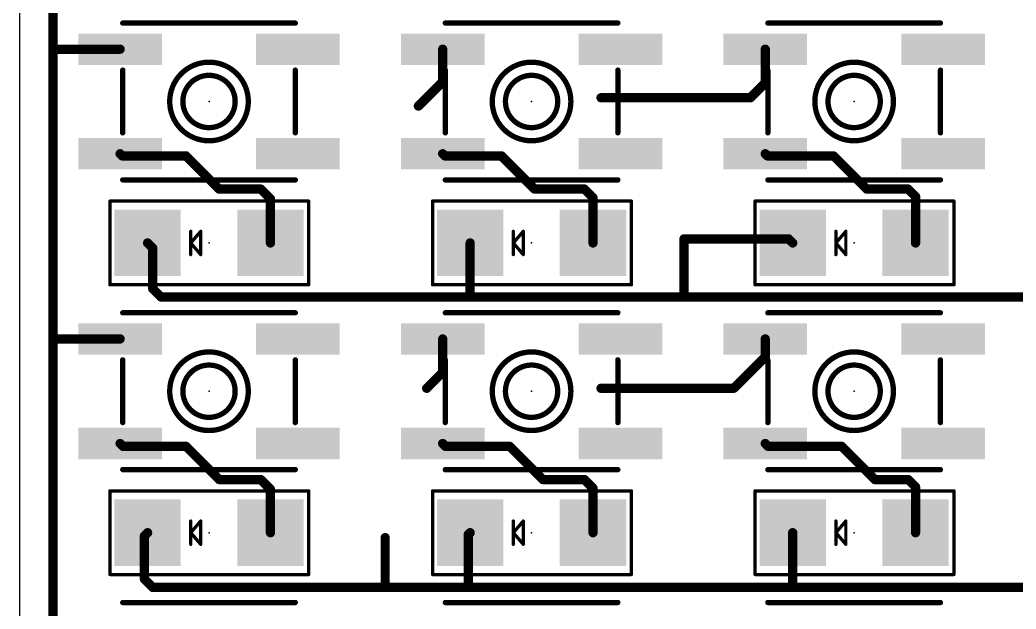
# Model space of a CAD drawing. Extents: x -38 to 38, y -89 to 89.
# Drawn here: x -38.1 to 0, y -66.23 to -43.69 of the extents above; entities that cross this region are included whole.
import ezdxf

# ---------------------------------------------------------------- set-up
doc = ezdxf.new("R2010")
doc.units = 0
for name, color, linetype in [('1', 22, 'CONTINUOUS'), ('20', 7, 'CONTINUOUS'), ('21', 253, 'CONTINUOUS'), ('23', 7, 'CONTINUOUS')]:
    doc.layers.add(name, color=color, linetype=linetype)

# ---------------------------------------------------------------- blocks, each defined once
blk = doc.blocks.new('RECT')
blk.add_solid([(-0.5, -0.5), (0.5, -0.5), (-0.5, 0.5), (0.5, 0.5)])

msp = doc.modelspace()

# ---------------------------------------------------------------- linework, layer by layer
at = {"layer": '1', "const_width": 0.3556}
for points in [[(-36.83, -44.7675), (-36.83, -33.655)], [(-36.83, -55.88), (-36.83, -44.7675)], [(-36.7832, -44.8143), (-36.83, -44.7675)], [(-34.2679, -44.8143), (-36.7832, -44.8143)], [(-21.9308, -44.8143), (-21.9308, -46.0608)], [(-9.5936, -44.8143), (-9.5936, -46.1061)], [(-21.9308, -46.0608), (-22.86, -46.99)], [(-9.5936, -46.1061), (-10.16, -46.6725)], [(-15.875, -46.6725), (-10.16, -46.6725)], [(-34.1872, -48.895), (-34.2679, -48.8143)], [(-31.75, -48.895), (-34.1872, -48.895)], [(-30.48, -50.165), (-31.75, -48.895)], [(-21.8501, -48.895), (-21.9308, -48.8143)], [(-19.685, -48.895), (-21.8501, -48.895)], [(-18.415, -50.165), (-19.685, -48.895)], [(-9.5129, -48.895), (-9.5936, -48.8143)], [(-6.985, -48.895), (-9.5129, -48.895)], [(-5.715, -50.165), (-6.985, -48.895)], [(-28.8925, -50.165), (-30.48, -50.165)], [(-28.5184, -50.5391), (-28.8925, -50.165)], [(-16.51, -50.165), (-18.415, -50.165)], [(-16.1813, -50.4937), (-16.51, -50.165)], [(-4.1275, -50.165), (-5.715, -50.165)], [(-3.8441, -50.4484), (-4.1275, -50.165)], [(-3.8441, -52.2263), (-3.8441, -50.4484)], [(-28.5184, -52.2263), (-28.5184, -50.5391)], [(-16.1813, -52.2263), (-16.1813, -50.4937)], [(-33.02, -52.4237), (-33.2174, -52.2263)], [(-20.8803, -52.2263), (-20.8803, -54.2178)], [(-12.7, -52.07), (-8.6994, -52.07)], [(-12.7, -52.07), (-12.7, -54.2925)], [(-8.6994, -52.07), (-8.5431, -52.2263)], [(-33.02, -53.975), (-33.02, -52.4237)], [(-32.7025, -54.2925), (-33.02, -53.975)], [(-20.8803, -54.2178), (-20.955, -54.2925)], [(-20.955, -54.2925), (-32.7025, -54.2925)], [(-12.7, -54.2925), (-20.955, -54.2925)], [(3.81, -54.2925), (-12.7, -54.2925)], [(-36.83, -66.9925), (-36.83, -55.88)], [(-36.8121, -55.8979), (-36.83, -55.88)], [(-34.2679, -55.8979), (-36.8121, -55.8979)], [(-21.9308, -55.8979), (-21.9308, -57.1733)], [(-9.5936, -55.8979), (-9.5936, -56.5836)], [(-9.5936, -56.5836), (-10.795, -57.785)], [(-21.9308, -57.1733), (-22.5425, -57.785)], [(-15.875, -57.785), (-10.795, -57.785)], [(-34.1584, -60.0075), (-34.2679, -59.8979)], [(-21.8212, -60.0075), (-21.9308, -59.8979)], [(-9.4841, -60.0075), (-9.5936, -59.8979)], [(-31.75, -60.0075), (-34.1584, -60.0075)], [(-30.48, -61.2775), (-31.75, -60.0075)], [(-19.3675, -60.0075), (-21.8212, -60.0075)], [(-18.0975, -61.2775), (-19.3675, -60.0075)], [(-6.6675, -60.0075), (-9.4841, -60.0075)], [(-5.3975, -61.2775), (-6.6675, -60.0075)], [(-28.8925, -61.2775), (-30.48, -61.2775)], [(-28.5184, -61.6516), (-28.8925, -61.2775)], [(-16.51, -61.2775), (-18.0975, -61.2775)], [(-16.1813, -61.6062), (-16.51, -61.2775)], [(-4.1275, -61.2775), (-5.3975, -61.2775)], [(-3.8441, -61.5609), (-4.1275, -61.2775)], [(-28.5184, -63.3099), (-28.5184, -61.6516)], [(-16.1813, -63.3099), (-16.1813, -61.6062)], [(-3.8441, -63.3099), (-3.8441, -61.5609)], [(-33.3375, -63.43), (-33.2174, -63.3099)], [(-20.955, -63.3847), (-20.8803, -63.3099)], [(-20.955, -63.3847), (-20.955, -65.405)], [(-8.5431, -63.3099), (-8.5431, -65.3756)], [(-33.3375, -65.0875), (-33.3375, -63.43)], [(-24.13, -63.5), (-24.13, -65.405)], [(-33.02, -65.405), (-33.3375, -65.0875)], [(-24.13, -65.405), (-33.02, -65.405)], [(-20.955, -65.405), (-24.13, -65.405)], [(-8.5725, -65.405), (-20.955, -65.405)], [(-8.5431, -65.3756), (-8.5725, -65.405)], [(3.81, -65.405), (-8.5725, -65.405)]]:
    msp.add_lwpolyline(points, dxfattribs=at)
at = {"layer": '1', "const_width": 0.1778}
for points in [[(-36.7671, -44.7046, 1), (-36.8929, -44.8304)], [(-36.7411, -44.7675, 1), (-36.9189, -44.7675)], [(-36.9189, -44.7675, 1), (-36.7411, -44.7675)], [(-36.7832, -44.7254, 1), (-36.7832, -44.9032)], [(-36.8461, -44.8772, 1), (-36.7203, -44.7514)], [(-34.2679, -44.9032, 1), (-34.2679, -44.7254)], [(-21.8419, -44.8143, 1), (-22.0197, -44.8143)], [(-9.5047, -44.8143, 1), (-9.6825, -44.8143)], [(-22.0197, -46.0608, 1), (-21.8419, -46.0608)], [(-21.8679, -46.1236, 1), (-21.9936, -45.9979)], [(-9.6825, -46.1061, 1), (-9.5047, -46.1061)], [(-9.5308, -46.169, 1), (-9.6565, -46.0433)], [(-22.9229, -46.9271, 1), (-22.7971, -47.0529)], [(-15.875, -46.5836, 1), (-15.875, -46.7614)], [(-10.2229, -46.6096, 1), (-10.0971, -46.7354)], [(-10.16, -46.7614, 1), (-10.16, -46.5836)], [(-34.2051, -48.7514, 1), (-34.3308, -48.8772)], [(-34.1872, -48.8061, 1), (-34.1872, -48.9839)], [(-34.2501, -48.9579, 1), (-34.1244, -48.8321)], [(-31.6871, -48.8321, 1), (-31.8129, -48.9579)], [(-31.75, -48.9839, 1), (-31.75, -48.8061)], [(-21.8679, -48.7514, 1), (-21.9936, -48.8772)], [(-21.8501, -48.8061, 1), (-21.8501, -48.9839)], [(-21.9129, -48.9579, 1), (-21.7872, -48.8321)], [(-19.6221, -48.8321, 1), (-19.7479, -48.9579)], [(-19.685, -48.9839, 1), (-19.685, -48.8061)], [(-9.5308, -48.7514, 1), (-9.6565, -48.8772)], [(-9.5129, -48.8061, 1), (-9.5129, -48.9839)], [(-9.5758, -48.9579, 1), (-9.4501, -48.8321)], [(-6.9221, -48.8321, 1), (-7.0479, -48.9579)], [(-6.985, -48.9839, 1), (-6.985, -48.8061)], [(-30.48, -50.0761, 1), (-30.48, -50.2539)], [(-30.5429, -50.2279, 1), (-30.4171, -50.1021)], [(-28.8296, -50.1021, 1), (-28.9554, -50.2279)], [(-28.8925, -50.2539, 1), (-28.8925, -50.0761)], [(-18.415, -50.0761, 1), (-18.415, -50.2539)], [(-18.4779, -50.2279, 1), (-18.3521, -50.1021)], [(-16.4471, -50.1021, 1), (-16.5729, -50.2279)], [(-16.51, -50.2539, 1), (-16.51, -50.0761)], [(-5.715, -50.0761, 1), (-5.715, -50.2539)], [(-5.7779, -50.2279, 1), (-5.6521, -50.1021)], [(-4.0646, -50.1021, 1), (-4.1904, -50.2279)], [(-4.1275, -50.2539, 1), (-4.1275, -50.0761)], [(-3.7552, -50.4484, 1), (-3.933, -50.4484)], [(-28.4295, -50.5391, 1), (-28.6073, -50.5391)], [(-28.5813, -50.6019, 1), (-28.4556, -50.4762)], [(-16.0924, -50.4937, 1), (-16.2702, -50.4937)], [(-16.2441, -50.5566, 1), (-16.1184, -50.4309)], [(-3.907, -50.5112, 1), (-3.7813, -50.3855)], [(-33.1546, -52.1634, 1), (-33.2803, -52.2892)], [(-28.6073, -52.2263, 1), (-28.4295, -52.2263)], [(-20.7914, -52.2263, 1), (-20.9692, -52.2263)], [(-16.2702, -52.2263, 1), (-16.0924, -52.2263)], [(-12.7, -51.9811, 1), (-12.7, -52.1589)], [(-12.6111, -52.07, 1), (-12.7889, -52.07)], [(-8.6366, -52.0071, 1), (-8.7623, -52.1329)], [(-8.6994, -52.1589, 1), (-8.6994, -51.9811)], [(-8.606, -52.2892, 1), (-8.4803, -52.1634)], [(-3.933, -52.2263, 1), (-3.7552, -52.2263)], [(-32.9311, -52.4237, 1), (-33.1089, -52.4237)], [(-33.0829, -52.4866, 1), (-32.9571, -52.3609)], [(-32.9571, -53.9121, 1), (-33.0829, -54.0379)], [(-33.1089, -53.975, 1), (-32.9311, -53.975)], [(-20.8174, -54.2806, 1), (-20.9431, -54.1549)], [(-32.7025, -54.2036, 1), (-32.7025, -54.3814)], [(-32.7654, -54.3554, 1), (-32.6396, -54.2296)], [(-21.0179, -54.2296, 1), (-20.8921, -54.3554)], [(-20.955, -54.2036, 1), (-20.955, -54.3814)], [(-20.9692, -54.2178, 1), (-20.7914, -54.2178)], [(-20.955, -54.3814, 1), (-20.955, -54.2036)], [(-12.7, -54.2036, 1), (-12.7, -54.3814)], [(-12.7889, -54.2925, 1), (-12.6111, -54.2925)], [(-12.7, -54.3814, 1), (-12.7, -54.2036)], [(-36.7671, -55.8171, 1), (-36.8929, -55.9429)], [(-36.7411, -55.88, 1), (-36.9189, -55.88)], [(-36.9189, -55.88, 1), (-36.7411, -55.88)], [(-36.8121, -55.809, 1), (-36.8121, -55.9868)], [(-36.8749, -55.9608, 1), (-36.7492, -55.8351)], [(-34.2679, -55.9868, 1), (-34.2679, -55.809)], [(-21.8419, -55.8979, 1), (-22.0197, -55.8979)], [(-9.5047, -55.8979, 1), (-9.6825, -55.8979)], [(-9.6825, -56.5836, 1), (-9.5047, -56.5836)], [(-9.5308, -56.6465, 1), (-9.6565, -56.5208)], [(-22.0197, -57.1733, 1), (-21.8419, -57.1733)], [(-21.8679, -57.2361, 1), (-21.9936, -57.1104)], [(-22.6054, -57.7221, 1), (-22.4796, -57.8479)], [(-15.875, -57.6961, 1), (-15.875, -57.8739)], [(-10.8579, -57.7221, 1), (-10.7321, -57.8479)], [(-10.795, -57.8739, 1), (-10.795, -57.6961)], [(-34.2051, -59.8351, 1), (-34.3308, -59.9608)], [(-21.8679, -59.8351, 1), (-21.9936, -59.9608)], [(-9.5308, -59.8351, 1), (-9.6565, -59.9608)], [(-34.1584, -59.9186, 1), (-34.1584, -60.0964)], [(-34.2212, -60.0704, 1), (-34.0955, -59.9446)], [(-31.6871, -59.9446, 1), (-31.8129, -60.0704)], [(-31.75, -60.0964, 1), (-31.75, -59.9186)], [(-21.8212, -59.9186, 1), (-21.8212, -60.0964)], [(-21.8841, -60.0704, 1), (-21.7584, -59.9446)], [(-19.3046, -59.9446, 1), (-19.4304, -60.0704)], [(-19.3675, -60.0964, 1), (-19.3675, -59.9186)], [(-9.4841, -59.9186, 1), (-9.4841, -60.0964)], [(-9.5469, -60.0704, 1), (-9.4212, -59.9446)], [(-6.6046, -59.9446, 1), (-6.7304, -60.0704)], [(-6.6675, -60.0964, 1), (-6.6675, -59.9186)], [(-30.48, -61.1886, 1), (-30.48, -61.3664)], [(-30.5429, -61.3404, 1), (-30.4171, -61.2146)], [(-28.8296, -61.2146, 1), (-28.9554, -61.3404)], [(-28.8925, -61.3664, 1), (-28.8925, -61.1886)], [(-18.0975, -61.1886, 1), (-18.0975, -61.3664)], [(-18.1604, -61.3404, 1), (-18.0346, -61.2146)], [(-16.4471, -61.2146, 1), (-16.5729, -61.3404)], [(-16.51, -61.3664, 1), (-16.51, -61.1886)], [(-5.3975, -61.1886, 1), (-5.3975, -61.3664)], [(-5.4604, -61.3404, 1), (-5.3346, -61.2146)], [(-4.0646, -61.2146, 1), (-4.1904, -61.3404)], [(-4.1275, -61.3664, 1), (-4.1275, -61.1886)], [(-28.4295, -61.6516, 1), (-28.6073, -61.6516)], [(-28.5813, -61.7144, 1), (-28.4556, -61.5887)], [(-16.0924, -61.6062, 1), (-16.2702, -61.6062)], [(-16.2441, -61.6691, 1), (-16.1184, -61.5434)], [(-3.7552, -61.5609, 1), (-3.933, -61.5609)], [(-3.907, -61.6237, 1), (-3.7813, -61.498)], [(-33.1546, -63.3728, 1), (-33.2803, -63.2471)], [(-28.6073, -63.3099, 1), (-28.4295, -63.3099)], [(-20.8661, -63.3847, 1), (-21.0439, -63.3847)], [(-21.0179, -63.3218, 1), (-20.8921, -63.4475)], [(-20.8174, -63.3728, 1), (-20.9431, -63.2471)], [(-16.2702, -63.3099, 1), (-16.0924, -63.3099)], [(-8.4542, -63.3099, 1), (-8.632, -63.3099)], [(-3.933, -63.3099, 1), (-3.7552, -63.3099)], [(-33.2486, -63.43, 1), (-33.4264, -63.43)], [(-33.4004, -63.3672, 1), (-33.2746, -63.4929)], [(-24.0411, -63.5, 1), (-24.2189, -63.5)], [(-33.2746, -65.0246, 1), (-33.4004, -65.1504)], [(-33.4264, -65.0875, 1), (-33.2486, -65.0875)], [(-33.02, -65.3161, 1), (-33.02, -65.4939)], [(-33.0829, -65.4679, 1), (-32.9571, -65.3421)], [(-24.13, -65.3161, 1), (-24.13, -65.4939)], [(-24.2189, -65.405, 1), (-24.0411, -65.405)], [(-24.13, -65.4939, 1), (-24.13, -65.3161)], [(-20.955, -65.3161, 1), (-20.955, -65.4939)], [(-21.0439, -65.405, 1), (-20.8661, -65.405)], [(-20.955, -65.4939, 1), (-20.955, -65.3161)], [(-8.6354, -65.3421, 1), (-8.5096, -65.4679)], [(-8.5725, -65.3161, 1), (-8.5725, -65.4939)], [(-8.632, -65.3756, 1), (-8.4542, -65.3756)], [(-8.4803, -65.4385, 1), (-8.606, -65.3128)], [(-8.5725, -65.4939, 1), (-8.5725, -65.3161)]]:
    msp.add_lwpolyline(points, format="xyb", dxfattribs=at)
at = {"layer": '20'}
msp.add_line((-38.1, -88.9), (-38.1, 88.9), dxfattribs=at)
at = {"layer": '21'}
for points, const_width in [([(-34.1679, -43.8143), (-27.5679, -43.8143)], 0.2032), ([(-21.8308, -43.8143), (-15.2308, -43.8143)], 0.2032), ([(-9.4936, -43.8143), (-2.8936, -43.8143)], 0.2032), ([(-34.1679, -48.0143), (-34.1679, -45.6143)], 0.2032), ([(-27.5679, -45.6143), (-27.5679, -48.0143)], 0.2032), ([(-21.8308, -48.0143), (-21.8308, -45.6143)], 0.2032), ([(-15.2308, -45.6143), (-15.2308, -48.0143)], 0.2032), ([(-9.4936, -48.0143), (-9.4936, -45.6143)], 0.2032), ([(-2.8936, -45.6143), (-2.8936, -48.0143)], 0.2032), ([(-27.5679, -49.8143), (-34.1679, -49.8143)], 0.2032), ([(-15.2308, -49.8143), (-21.8308, -49.8143)], 0.2032), ([(-2.8936, -49.8143), (-9.4936, -49.8143)], 0.2032), ([(-34.6569, -53.3723), (-34.6569, -50.6263)], 0.127), ([(-34.6569, -50.6263), (-27.0519, -50.6263)], 0.127), ([(-27.0519, -50.6263), (-27.0519, -50.8323)], 0.127), ([(-22.3198, -53.3723), (-22.3198, -50.6263)], 0.127), ([(-22.3198, -50.6263), (-14.7148, -50.6263)], 0.127), ([(-14.7148, -50.6263), (-14.7148, -50.8323)], 0.127), ([(-9.9826, -53.3723), (-9.9826, -50.6263)], 0.127), ([(-9.9826, -50.6263), (-2.3776, -50.6263)], 0.127), ([(-2.3776, -50.6263), (-2.3776, -50.8323)], 0.127), ([(-27.0519, -50.8323), (-27.0519, -50.8898)], 0.127), ([(-27.0519, -50.8323), (-27.0519, -53.8263)], 0.127), ([(-14.7148, -50.8323), (-14.7148, -50.8898)], 0.127), ([(-14.7148, -50.8323), (-14.7148, -53.8263)], 0.127), ([(-2.3776, -50.8323), (-2.3776, -50.8898)], 0.127), ([(-2.3776, -50.8323), (-2.3776, -53.8263)], 0.127), ([(-31.1854, -51.7818), (-31.5664, -52.2263)], 0.127), ([(-31.5664, -52.6708), (-31.5664, -51.7818)], 0.127), ([(-31.1854, -52.6708), (-31.1854, -51.7818)], 0.127), ([(-18.8483, -51.7818), (-19.2293, -52.2263)], 0.127), ([(-19.2293, -52.6708), (-19.2293, -51.7818)], 0.127), ([(-18.8483, -52.6708), (-18.8483, -51.7818)], 0.127), ([(-6.5111, -51.7818), (-6.8921, -52.2263)], 0.127), ([(-6.8921, -52.6708), (-6.8921, -51.7818)], 0.127), ([(-6.5111, -52.6708), (-6.5111, -51.7818)], 0.127), ([(-31.5664, -52.2263), (-31.1854, -52.6708)], 0.127), ([(-19.2293, -52.2263), (-18.8483, -52.6708)], 0.127), ([(-6.8921, -52.2263), (-6.5111, -52.6708)], 0.127), ([(-34.6569, -53.6203), (-34.6569, -53.3723)], 0.127), ([(-34.6569, -53.8263), (-34.6569, -53.3723)], 0.127), ([(-22.3198, -53.6203), (-22.3198, -53.3723)], 0.127), ([(-22.3198, -53.8263), (-22.3198, -53.3723)], 0.127), ([(-9.9826, -53.6203), (-9.9826, -53.3723)], 0.127), ([(-9.9826, -53.8263), (-9.9826, -53.3723)], 0.127), ([(-27.0519, -53.8263), (-34.6569, -53.8263)], 0.127), ([(-14.7148, -53.8263), (-22.3198, -53.8263)], 0.127), ([(-2.3776, -53.8263), (-9.9826, -53.8263)], 0.127), ([(-34.1679, -54.8979), (-27.5679, -54.8979)], 0.2032), ([(-21.8308, -54.8979), (-15.2308, -54.8979)], 0.2032), ([(-9.4936, -54.8979), (-2.8936, -54.8979)], 0.2032), ([(-34.1679, -59.0979), (-34.1679, -56.6979)], 0.2032), ([(-27.5679, -56.6979), (-27.5679, -59.0979)], 0.2032), ([(-21.8308, -59.0979), (-21.8308, -56.6979)], 0.2032), ([(-15.2308, -56.6979), (-15.2308, -59.0979)], 0.2032), ([(-9.4936, -59.0979), (-9.4936, -56.6979)], 0.2032), ([(-2.8936, -56.6979), (-2.8936, -59.0979)], 0.2032), ([(-27.5679, -60.8979), (-34.1679, -60.8979)], 0.2032), ([(-15.2308, -60.8979), (-21.8308, -60.8979)], 0.2032), ([(-2.8936, -60.8979), (-9.4936, -60.8979)], 0.2032), ([(-34.6569, -64.4559), (-34.6569, -61.7099)], 0.127), ([(-34.6569, -61.7099), (-27.0519, -61.7099)], 0.127), ([(-27.0519, -61.7099), (-27.0519, -61.9159)], 0.127), ([(-22.3198, -64.4559), (-22.3198, -61.7099)], 0.127), ([(-22.3198, -61.7099), (-14.7148, -61.7099)], 0.127), ([(-14.7148, -61.7099), (-14.7148, -61.9159)], 0.127), ([(-9.9826, -64.4559), (-9.9826, -61.7099)], 0.127), ([(-9.9826, -61.7099), (-2.3776, -61.7099)], 0.127), ([(-2.3776, -61.7099), (-2.3776, -61.9159)], 0.127), ([(-27.0519, -61.9159), (-27.0519, -61.9734)], 0.127), ([(-27.0519, -61.9159), (-27.0519, -64.9099)], 0.127), ([(-14.7148, -61.9159), (-14.7148, -61.9734)], 0.127), ([(-14.7148, -61.9159), (-14.7148, -64.9099)], 0.127), ([(-2.3776, -61.9159), (-2.3776, -61.9734)], 0.127), ([(-2.3776, -61.9159), (-2.3776, -64.9099)], 0.127), ([(-31.1854, -62.8654), (-31.5664, -63.3099)], 0.127), ([(-31.5664, -63.7544), (-31.5664, -62.8654)], 0.127), ([(-31.1854, -63.7544), (-31.1854, -62.8654)], 0.127), ([(-18.8483, -62.8654), (-19.2293, -63.3099)], 0.127), ([(-19.2293, -63.7544), (-19.2293, -62.8654)], 0.127), ([(-18.8483, -63.7544), (-18.8483, -62.8654)], 0.127), ([(-6.5111, -62.8654), (-6.8921, -63.3099)], 0.127), ([(-6.8921, -63.7544), (-6.8921, -62.8654)], 0.127), ([(-6.5111, -63.7544), (-6.5111, -62.8654)], 0.127), ([(-31.5664, -63.3099), (-31.1854, -63.7544)], 0.127), ([(-19.2293, -63.3099), (-18.8483, -63.7544)], 0.127), ([(-6.8921, -63.3099), (-6.5111, -63.7544)], 0.127), ([(-34.6569, -64.7039), (-34.6569, -64.4559)], 0.127), ([(-34.6569, -64.9099), (-34.6569, -64.4559)], 0.127), ([(-22.3198, -64.7039), (-22.3198, -64.4559)], 0.127), ([(-22.3198, -64.9099), (-22.3198, -64.4559)], 0.127), ([(-9.9826, -64.7039), (-9.9826, -64.4559)], 0.127), ([(-9.9826, -64.9099), (-9.9826, -64.4559)], 0.127), ([(-27.0519, -64.9099), (-34.6569, -64.9099)], 0.127), ([(-14.7148, -64.9099), (-22.3198, -64.9099)], 0.127), ([(-2.3776, -64.9099), (-9.9826, -64.9099)], 0.127), ([(-34.1679, -65.9816), (-27.5679, -65.9816)], 0.2032), ([(-21.8308, -65.9816), (-15.2308, -65.9816)], 0.2032), ([(-9.4936, -65.9816), (-2.8936, -65.9816)], 0.2032)]:
    msp.add_lwpolyline(points, dxfattribs=dict(at, const_width=const_width))
for points, const_width in [([(-34.1679, -43.7635, 1), (-34.1679, -43.8651)], 0.1016), ([(-27.5679, -43.8651, 1), (-27.5679, -43.7635)], 0.1016), ([(-21.8308, -43.7635, 1), (-21.8308, -43.8651)], 0.1016), ([(-15.2308, -43.8651, 1), (-15.2308, -43.7635)], 0.1016), ([(-9.4936, -43.7635, 1), (-9.4936, -43.8651)], 0.1016), ([(-2.8936, -43.8651, 1), (-2.8936, -43.7635)], 0.1016), ([(-30.8679, -48.3176, 1), (-30.8679, -45.311, 1), (-30.8679, -48.3176)], 0.2032), ([(-18.5308, -48.3176, 1), (-18.5308, -45.311, 1), (-18.5308, -48.3176)], 0.2032), ([(-6.1936, -48.3176, 1), (-6.1936, -45.311, 1), (-6.1936, -48.3176)], 0.2032), ([(-34.1171, -45.6143, 1), (-34.2187, -45.6143)], 0.1016), ([(-30.8679, -47.8143, 1), (-30.8679, -45.8143, 1), (-30.8679, -47.8143)], 0.2032), ([(-27.5171, -45.6143, 1), (-27.6187, -45.6143)], 0.1016), ([(-21.78, -45.6143, 1), (-21.8816, -45.6143)], 0.1016), ([(-18.5308, -47.8143, 1), (-18.5308, -45.8143, 1), (-18.5308, -47.8143)], 0.2032), ([(-15.18, -45.6143, 1), (-15.2816, -45.6143)], 0.1016), ([(-9.4428, -45.6143, 1), (-9.5444, -45.6143)], 0.1016), ([(-6.1936, -47.8143, 1), (-6.1936, -45.8143, 1), (-6.1936, -47.8143)], 0.2032), ([(-2.8428, -45.6143, 1), (-2.9444, -45.6143)], 0.1016), ([(-34.2187, -48.0143, 1), (-34.1171, -48.0143)], 0.1016), ([(-27.6187, -48.0143, 1), (-27.5171, -48.0143)], 0.1016), ([(-21.8816, -48.0143, 1), (-21.78, -48.0143)], 0.1016), ([(-15.2816, -48.0143, 1), (-15.18, -48.0143)], 0.1016), ([(-9.5444, -48.0143, 1), (-9.4428, -48.0143)], 0.1016), ([(-2.9444, -48.0143, 1), (-2.8428, -48.0143)], 0.1016), ([(-34.1679, -49.7635, 1), (-34.1679, -49.8651)], 0.1016), ([(-27.5679, -49.8651, 1), (-27.5679, -49.7635)], 0.1016), ([(-21.8308, -49.7635, 1), (-21.8308, -49.8651)], 0.1016), ([(-15.2308, -49.8651, 1), (-15.2308, -49.7635)], 0.1016), ([(-9.4936, -49.7635, 1), (-9.4936, -49.8651)], 0.1016), ([(-2.8936, -49.8651, 1), (-2.8936, -49.7635)], 0.1016), ([(-34.6252, -50.6263, 1), (-34.6887, -50.6263)], 0.0635), ([(-34.6569, -50.5946, 1), (-34.6569, -50.6581)], 0.0635), ([(-27.0202, -50.6263, 1), (-27.0837, -50.6263)], 0.0635), ([(-27.0519, -50.6581, 1), (-27.0519, -50.5946)], 0.0635), ([(-22.288, -50.6263, 1), (-22.3515, -50.6263)], 0.0635), ([(-22.3198, -50.5946, 1), (-22.3198, -50.6581)], 0.0635), ([(-14.683, -50.6263, 1), (-14.7465, -50.6263)], 0.0635), ([(-14.7148, -50.6581, 1), (-14.7148, -50.5946)], 0.0635), ([(-9.9509, -50.6263, 1), (-10.0144, -50.6263)], 0.0635), ([(-9.9826, -50.5946, 1), (-9.9826, -50.6581)], 0.0635), ([(-2.3459, -50.6263, 1), (-2.4094, -50.6263)], 0.0635), ([(-2.3776, -50.6581, 1), (-2.3776, -50.5946)], 0.0635), ([(-27.0202, -50.8323, 1), (-27.0837, -50.8323)], 0.0635), ([(-27.0202, -50.8323, 1), (-27.0837, -50.8323)], 0.0635), ([(-27.0837, -50.8323, 1), (-27.0202, -50.8323)], 0.0635), ([(-27.0837, -50.8898, 1), (-27.0202, -50.8898)], 0.0635), ([(-14.683, -50.8323, 1), (-14.7465, -50.8323)], 0.0635), ([(-14.683, -50.8323, 1), (-14.7465, -50.8323)], 0.0635), ([(-14.7465, -50.8323, 1), (-14.683, -50.8323)], 0.0635), ([(-14.7465, -50.8898, 1), (-14.683, -50.8898)], 0.0635), ([(-2.3459, -50.8323, 1), (-2.4094, -50.8323)], 0.0635), ([(-2.3459, -50.8323, 1), (-2.4094, -50.8323)], 0.0635), ([(-2.4094, -50.8323, 1), (-2.3459, -50.8323)], 0.0635), ([(-2.4094, -50.8898, 1), (-2.3459, -50.8898)], 0.0635), ([(-31.5347, -51.7818, 1), (-31.5982, -51.7818)], 0.0635), ([(-31.1537, -51.7818, 1), (-31.2172, -51.7818)], 0.0635), ([(-31.1613, -51.8025, 1), (-31.2095, -51.7611)], 0.0635), ([(-19.1975, -51.7818, 1), (-19.261, -51.7818)], 0.0635), ([(-18.8165, -51.7818, 1), (-18.88, -51.7818)], 0.0635), ([(-18.8242, -51.8025, 1), (-18.8724, -51.7611)], 0.0635), ([(-6.8604, -51.7818, 1), (-6.9239, -51.7818)], 0.0635), ([(-6.4794, -51.7818, 1), (-6.5429, -51.7818)], 0.0635), ([(-6.487, -51.8025, 1), (-6.5352, -51.7611)], 0.0635), ([(-31.5423, -52.2056, 1), (-31.5905, -52.247)], 0.0635), ([(-31.5905, -52.2056, 1), (-31.5423, -52.247)], 0.0635), ([(-19.2052, -52.2056, 1), (-19.2534, -52.247)], 0.0635), ([(-19.2534, -52.2056, 1), (-19.2052, -52.247)], 0.0635), ([(-6.868, -52.2056, 1), (-6.9162, -52.247)], 0.0635), ([(-6.9162, -52.2056, 1), (-6.868, -52.247)], 0.0635), ([(-31.5982, -52.6708, 1), (-31.5347, -52.6708)], 0.0635), ([(-31.2172, -52.6708, 1), (-31.1537, -52.6708)], 0.0635), ([(-31.2095, -52.6915, 1), (-31.1613, -52.6501)], 0.0635), ([(-19.261, -52.6708, 1), (-19.1975, -52.6708)], 0.0635), ([(-18.88, -52.6708, 1), (-18.8165, -52.6708)], 0.0635), ([(-18.8724, -52.6915, 1), (-18.8242, -52.6501)], 0.0635), ([(-6.9239, -52.6708, 1), (-6.8604, -52.6708)], 0.0635), ([(-6.5429, -52.6708, 1), (-6.4794, -52.6708)], 0.0635), ([(-6.5352, -52.6915, 1), (-6.487, -52.6501)], 0.0635), ([(-34.6252, -53.3723, 1), (-34.6887, -53.3723)], 0.0635), ([(-34.6252, -53.3723, 1), (-34.6887, -53.3723)], 0.0635), ([(-22.288, -53.3723, 1), (-22.3515, -53.3723)], 0.0635), ([(-22.288, -53.3723, 1), (-22.3515, -53.3723)], 0.0635), ([(-9.9509, -53.3723, 1), (-10.0144, -53.3723)], 0.0635), ([(-9.9509, -53.3723, 1), (-10.0144, -53.3723)], 0.0635), ([(-34.6887, -53.3723, 1), (-34.6252, -53.3723)], 0.0635), ([(-34.6887, -53.6203, 1), (-34.6252, -53.6203)], 0.0635), ([(-22.3515, -53.3723, 1), (-22.288, -53.3723)], 0.0635), ([(-22.3515, -53.6203, 1), (-22.288, -53.6203)], 0.0635), ([(-10.0144, -53.3723, 1), (-9.9509, -53.3723)], 0.0635), ([(-10.0144, -53.6203, 1), (-9.9509, -53.6203)], 0.0635), ([(-34.6569, -53.7946, 1), (-34.6569, -53.8581)], 0.0635), ([(-34.6887, -53.8263, 1), (-34.6252, -53.8263)], 0.0635), ([(-27.0837, -53.8263, 1), (-27.0202, -53.8263)], 0.0635), ([(-27.0519, -53.8581, 1), (-27.0519, -53.7946)], 0.0635), ([(-22.3198, -53.7946, 1), (-22.3198, -53.8581)], 0.0635), ([(-22.3515, -53.8263, 1), (-22.288, -53.8263)], 0.0635), ([(-14.7465, -53.8263, 1), (-14.683, -53.8263)], 0.0635), ([(-14.7148, -53.8581, 1), (-14.7148, -53.7946)], 0.0635), ([(-9.9826, -53.7946, 1), (-9.9826, -53.8581)], 0.0635), ([(-10.0144, -53.8263, 1), (-9.9509, -53.8263)], 0.0635), ([(-2.4094, -53.8263, 1), (-2.3459, -53.8263)], 0.0635), ([(-2.3776, -53.8581, 1), (-2.3776, -53.7946)], 0.0635), ([(-34.1679, -54.8471, 1), (-34.1679, -54.9487)], 0.1016), ([(-27.5679, -54.9487, 1), (-27.5679, -54.8471)], 0.1016), ([(-21.8308, -54.8471, 1), (-21.8308, -54.9487)], 0.1016), ([(-15.2308, -54.9487, 1), (-15.2308, -54.8471)], 0.1016), ([(-9.4936, -54.8471, 1), (-9.4936, -54.9487)], 0.1016), ([(-2.8936, -54.9487, 1), (-2.8936, -54.8471)], 0.1016), ([(-30.8679, -59.4012, 1), (-30.8679, -56.3946, 1), (-30.8679, -59.4012)], 0.2032), ([(-18.5308, -59.4012, 1), (-18.5308, -56.3946, 1), (-18.5308, -59.4012)], 0.2032), ([(-6.1936, -59.4012, 1), (-6.1936, -56.3946, 1), (-6.1936, -59.4012)], 0.2032), ([(-34.1171, -56.6979, 1), (-34.2187, -56.6979)], 0.1016), ([(-27.5171, -56.6979, 1), (-27.6187, -56.6979)], 0.1016), ([(-21.78, -56.6979, 1), (-21.8816, -56.6979)], 0.1016), ([(-15.18, -56.6979, 1), (-15.2816, -56.6979)], 0.1016), ([(-9.4428, -56.6979, 1), (-9.5444, -56.6979)], 0.1016), ([(-2.8428, -56.6979, 1), (-2.9444, -56.6979)], 0.1016), ([(-30.8679, -58.8979, 1), (-30.8679, -56.8979, 1), (-30.8679, -58.8979)], 0.2032), ([(-18.5308, -58.8979, 1), (-18.5308, -56.8979, 1), (-18.5308, -58.8979)], 0.2032), ([(-6.1936, -58.8979, 1), (-6.1936, -56.8979, 1), (-6.1936, -58.8979)], 0.2032), ([(-34.2187, -59.0979, 1), (-34.1171, -59.0979)], 0.1016), ([(-27.6187, -59.0979, 1), (-27.5171, -59.0979)], 0.1016), ([(-21.8816, -59.0979, 1), (-21.78, -59.0979)], 0.1016), ([(-15.2816, -59.0979, 1), (-15.18, -59.0979)], 0.1016), ([(-9.5444, -59.0979, 1), (-9.4428, -59.0979)], 0.1016), ([(-2.9444, -59.0979, 1), (-2.8428, -59.0979)], 0.1016), ([(-34.1679, -60.8471, 1), (-34.1679, -60.9487)], 0.1016), ([(-27.5679, -60.9487, 1), (-27.5679, -60.8471)], 0.1016), ([(-21.8308, -60.8471, 1), (-21.8308, -60.9487)], 0.1016), ([(-15.2308, -60.9487, 1), (-15.2308, -60.8471)], 0.1016), ([(-9.4936, -60.8471, 1), (-9.4936, -60.9487)], 0.1016), ([(-2.8936, -60.9487, 1), (-2.8936, -60.8471)], 0.1016), ([(-34.6252, -61.7099, 1), (-34.6887, -61.7099)], 0.0635), ([(-34.6569, -61.6782, 1), (-34.6569, -61.7417)], 0.0635), ([(-27.0202, -61.7099, 1), (-27.0837, -61.7099)], 0.0635), ([(-27.0519, -61.7417, 1), (-27.0519, -61.6782)], 0.0635), ([(-22.288, -61.7099, 1), (-22.3515, -61.7099)], 0.0635), ([(-22.3198, -61.6782, 1), (-22.3198, -61.7417)], 0.0635), ([(-14.683, -61.7099, 1), (-14.7465, -61.7099)], 0.0635), ([(-14.7148, -61.7417, 1), (-14.7148, -61.6782)], 0.0635), ([(-9.9509, -61.7099, 1), (-10.0144, -61.7099)], 0.0635), ([(-9.9826, -61.6782, 1), (-9.9826, -61.7417)], 0.0635), ([(-2.3459, -61.7099, 1), (-2.4094, -61.7099)], 0.0635), ([(-2.3776, -61.7417, 1), (-2.3776, -61.6782)], 0.0635), ([(-27.0202, -61.9159, 1), (-27.0837, -61.9159)], 0.0635), ([(-27.0202, -61.9159, 1), (-27.0837, -61.9159)], 0.0635), ([(-27.0837, -61.9159, 1), (-27.0202, -61.9159)], 0.0635), ([(-27.0837, -61.9734, 1), (-27.0202, -61.9734)], 0.0635), ([(-14.683, -61.9159, 1), (-14.7465, -61.9159)], 0.0635), ([(-14.683, -61.9159, 1), (-14.7465, -61.9159)], 0.0635), ([(-14.7465, -61.9159, 1), (-14.683, -61.9159)], 0.0635), ([(-14.7465, -61.9734, 1), (-14.683, -61.9734)], 0.0635), ([(-2.3459, -61.9159, 1), (-2.4094, -61.9159)], 0.0635), ([(-2.3459, -61.9159, 1), (-2.4094, -61.9159)], 0.0635), ([(-2.4094, -61.9159, 1), (-2.3459, -61.9159)], 0.0635), ([(-2.4094, -61.9734, 1), (-2.3459, -61.9734)], 0.0635), ([(-31.5347, -62.8654, 1), (-31.5982, -62.8654)], 0.0635), ([(-31.1537, -62.8654, 1), (-31.2172, -62.8654)], 0.0635), ([(-31.1613, -62.8861, 1), (-31.2095, -62.8448)], 0.0635), ([(-19.1975, -62.8654, 1), (-19.261, -62.8654)], 0.0635), ([(-18.8165, -62.8654, 1), (-18.88, -62.8654)], 0.0635), ([(-18.8242, -62.8861, 1), (-18.8724, -62.8448)], 0.0635), ([(-6.8604, -62.8654, 1), (-6.9239, -62.8654)], 0.0635), ([(-6.4794, -62.8654, 1), (-6.5429, -62.8654)], 0.0635), ([(-6.487, -62.8861, 1), (-6.5352, -62.8448)], 0.0635), ([(-31.5423, -63.2893, 1), (-31.5905, -63.3306)], 0.0635), ([(-31.5905, -63.2893, 1), (-31.5423, -63.3306)], 0.0635), ([(-19.2052, -63.2893, 1), (-19.2534, -63.3306)], 0.0635), ([(-19.2534, -63.2893, 1), (-19.2052, -63.3306)], 0.0635), ([(-6.868, -63.2893, 1), (-6.9162, -63.3306)], 0.0635), ([(-6.9162, -63.2893, 1), (-6.868, -63.3306)], 0.0635), ([(-31.5982, -63.7544, 1), (-31.5347, -63.7544)], 0.0635), ([(-31.2172, -63.7544, 1), (-31.1537, -63.7544)], 0.0635), ([(-31.2095, -63.7751, 1), (-31.1613, -63.7338)], 0.0635), ([(-19.261, -63.7544, 1), (-19.1975, -63.7544)], 0.0635), ([(-18.88, -63.7544, 1), (-18.8165, -63.7544)], 0.0635), ([(-18.8724, -63.7751, 1), (-18.8242, -63.7338)], 0.0635), ([(-6.9239, -63.7544, 1), (-6.8604, -63.7544)], 0.0635), ([(-6.5429, -63.7544, 1), (-6.4794, -63.7544)], 0.0635), ([(-6.5352, -63.7751, 1), (-6.487, -63.7338)], 0.0635), ([(-34.6252, -64.4559, 1), (-34.6887, -64.4559)], 0.0635), ([(-34.6252, -64.4559, 1), (-34.6887, -64.4559)], 0.0635), ([(-34.6887, -64.4559, 1), (-34.6252, -64.4559)], 0.0635), ([(-34.6887, -64.7039, 1), (-34.6252, -64.7039)], 0.0635), ([(-22.288, -64.4559, 1), (-22.3515, -64.4559)], 0.0635), ([(-22.288, -64.4559, 1), (-22.3515, -64.4559)], 0.0635), ([(-22.3515, -64.4559, 1), (-22.288, -64.4559)], 0.0635), ([(-22.3515, -64.7039, 1), (-22.288, -64.7039)], 0.0635), ([(-9.9509, -64.4559, 1), (-10.0144, -64.4559)], 0.0635), ([(-9.9509, -64.4559, 1), (-10.0144, -64.4559)], 0.0635), ([(-10.0144, -64.4559, 1), (-9.9509, -64.4559)], 0.0635), ([(-10.0144, -64.7039, 1), (-9.9509, -64.7039)], 0.0635), ([(-34.6569, -64.8782, 1), (-34.6569, -64.9417)], 0.0635), ([(-34.6887, -64.9099, 1), (-34.6252, -64.9099)], 0.0635), ([(-27.0837, -64.9099, 1), (-27.0202, -64.9099)], 0.0635), ([(-27.0519, -64.9417, 1), (-27.0519, -64.8782)], 0.0635), ([(-22.3198, -64.8782, 1), (-22.3198, -64.9417)], 0.0635), ([(-22.3515, -64.9099, 1), (-22.288, -64.9099)], 0.0635), ([(-14.7465, -64.9099, 1), (-14.683, -64.9099)], 0.0635), ([(-14.7148, -64.9417, 1), (-14.7148, -64.8782)], 0.0635), ([(-9.9826, -64.8782, 1), (-9.9826, -64.9417)], 0.0635), ([(-10.0144, -64.9099, 1), (-9.9509, -64.9099)], 0.0635), ([(-2.4094, -64.9099, 1), (-2.3459, -64.9099)], 0.0635), ([(-2.3776, -64.9417, 1), (-2.3776, -64.8782)], 0.0635), ([(-34.1679, -65.9308, 1), (-34.1679, -66.0324)], 0.1016), ([(-27.5679, -66.0324, 1), (-27.5679, -65.9308)], 0.1016), ([(-21.8308, -65.9308, 1), (-21.8308, -66.0324)], 0.1016), ([(-15.2308, -66.0324, 1), (-15.2308, -65.9308)], 0.1016), ([(-9.4936, -65.9308, 1), (-9.4936, -66.0324)], 0.1016), ([(-2.8936, -66.0324, 1), (-2.8936, -65.9308)], 0.1016)]:
    msp.add_lwpolyline(points, format="xyb", dxfattribs=dict(at, const_width=const_width))
at = {"layer": '23'}
for p in [(-30.8679, -46.8143), (-18.5308, -46.8143), (-6.1936, -46.8143), (-30.8679, -52.2263), (-18.5308, -52.2263), (-6.1936, -52.2263), (-30.8679, -57.8979), (-18.5308, -57.8979), (-6.1936, -57.8979), (-30.8679, -63.3099), (-18.5308, -63.3099), (-6.1936, -63.3099)]:
    msp.add_point(p, dxfattribs=at)

# ---------------------------------------------------------------- block references
at = {"layer": '1'}
for p, xscale, yscale in [((-34.2679, -44.8143), 3.2, 1.2), ((-27.4679, -44.8143), 3.2, 1.2), ((-21.9308, -44.8143), 3.2, 1.2), ((-15.1308, -44.8143), 3.2, 1.2), ((-9.5936, -44.8143), 3.2, 1.2), ((-2.7936, -44.8143), 3.2, 1.2), ((-34.2679, -48.8143), 3.2, 1.2), ((-27.4679, -48.8143), 3.2, 1.2), ((-21.9308, -48.8143), 3.2, 1.2), ((-15.1308, -48.8143), 3.2, 1.2), ((-9.5936, -48.8143), 3.2, 1.2), ((-2.7936, -48.8143), 3.2, 1.2), ((-33.2174, -52.2263), 2.54, 2.54), ((-20.8803, -52.2263), 2.54, 2.54), ((-8.5431, -52.2263), 2.54, 2.54), ((-34.2679, -55.8979), 3.2, 1.2), ((-27.4679, -55.8979), 3.2, 1.2), ((-21.9308, -55.8979), 3.2, 1.2), ((-15.1308, -55.8979), 3.2, 1.2), ((-9.5936, -55.8979), 3.2, 1.2), ((-2.7936, -55.8979), 3.2, 1.2), ((-34.2679, -59.8979), 3.2, 1.2), ((-27.4679, -59.8979), 3.2, 1.2), ((-21.9308, -59.8979), 3.2, 1.2), ((-15.1308, -59.8979), 3.2, 1.2), ((-9.5936, -59.8979), 3.2, 1.2), ((-2.7936, -59.8979), 3.2, 1.2), ((-33.2174, -63.3099), 2.54, 2.54), ((-20.8803, -63.3099), 2.54, 2.54), ((-8.5431, -63.3099), 2.54, 2.54)]:
    msp.add_blockref('RECT', p, dxfattribs=dict(at, xscale=xscale, yscale=yscale))
at = {"layer": '1', "xscale": 2.54, "yscale": 2.54, "rotation": 180}
for p in [(-28.5184, -52.2263), (-16.1813, -52.2263), (-3.8441, -52.2263), (-28.5184, -63.3099), (-16.1813, -63.3099), (-3.8441, -63.3099)]:
    msp.add_blockref('RECT', p, dxfattribs=at)

doc.saveas('drawing.dxf')
